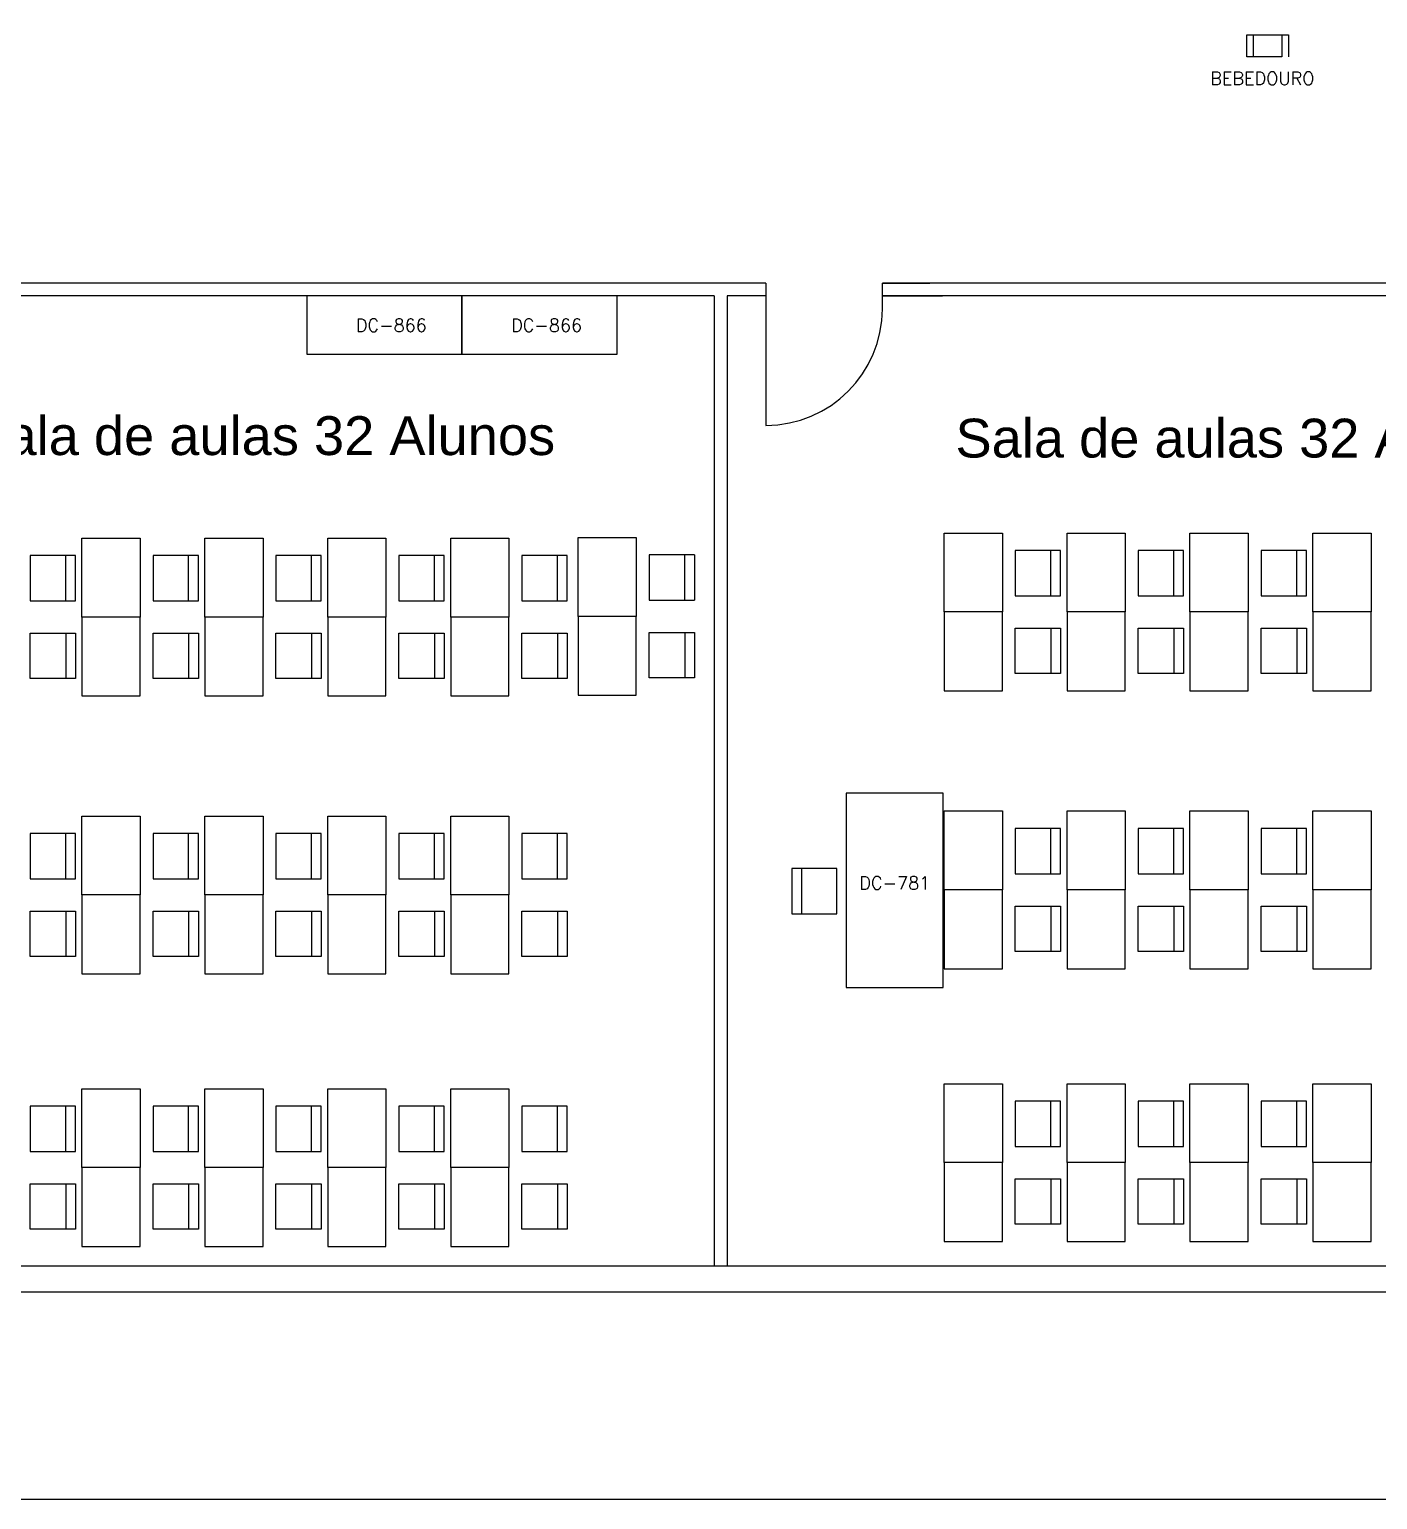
# Model space of a CAD drawing. Header units: millimetres. Extents: x 18768 to 1484868, y -11027 to 520152.
# Drawn here: x 161575 to 171995, y 135445 to 146808 of the extents above; entities that cross this region are included whole.
import ezdxf

# ---------------------------------------------------------------- set-up
doc = ezdxf.new("R2010")
doc.units = ezdxf.units.MM
for name, color, linetype in [('4-MOBILIA', 4, 'Continuous'), ('8-TEXTO-DETALHES', 6, 'Continuous'), ('PAREDES', 7, 'Continuous')]:
    doc.layers.add(name, color=color, linetype=linetype)
doc.layers.add('L035-DEMOLIÇÃO', color=40, linetype='Continuous', plot=False)
doc.styles.add('ROMANS', font='romans', dxfattribs={"width": 0.8, "height": 300})
doc.styles.get("Standard").update_dxf_attribs({"font": 'arial.ttf'})

msp = doc.modelspace()

# ---------------------------------------------------------------- linework, layer by layer
at = {"layer": '4-MOBILIA', "ltscale": 0.01}
for p, q in [((163718.279, 144748.486), (163718.279, 144298.486)), ((164918.279, 144748.486), (163718.279, 144748.486)), ((164918.279, 144748.486), (164918.279, 144298.486)), ((166118.279, 144748.486), (164918.279, 144748.486)), ((164918.279, 144298.486), (164918.279, 144748.486)), ((166118.279, 144298.486), (166118.279, 144748.486)), ((163718.279, 144298.486), (164918.279, 144298.486)), ((164918.279, 144298.486), (166118.279, 144298.486)), ((168638.055, 140903.844), (167888.055, 140903.844)), ((167888.055, 140903.844), (167888.055, 139403.844)), ((168638.055, 139403.844), (168638.055, 140903.844)), ((167888.055, 139403.844), (168638.055, 139403.844))]:
    msp.add_line(p, q, dxfattribs=at)
at = {"layer": '4-MOBILIA'}
for p, q in [((161980.931, 142876.194), (162430.931, 142876.194)), ((161980.931, 142266.194), (161980.931, 142876.194)), ((162430.931, 142876.194), (162430.931, 142266.194)), ((162930.931, 142876.194), (163380.931, 142876.194)), ((162930.931, 142266.194), (162930.931, 142876.194)), ((163380.931, 142876.194), (163380.931, 142266.194)), ((163880.931, 142876.194), (164330.931, 142876.194)), ((163880.931, 142266.194), (163880.931, 142876.194)), ((164330.931, 142876.194), (164330.931, 142266.194)), ((164830.931, 142876.194), (165280.931, 142876.194)), ((164830.931, 142266.194), (164830.931, 142876.194)), ((165280.931, 142876.194), (165280.931, 142266.194)), ((165815.533, 142880.957), (166265.533, 142880.957)), ((165815.533, 142270.957), (165815.533, 142880.957)), ((166265.533, 142880.957), (166265.533, 142270.957)), ((168644.895, 142914.996), (169094.895, 142914.996)), ((168644.895, 142304.996), (168644.895, 142914.996)), ((169094.895, 142914.996), (169094.895, 142304.996)), ((169594.895, 142304.996), (169594.895, 142914.996)), ((169594.895, 142914.996), (170044.895, 142914.996)), ((170044.895, 142914.996), (170044.895, 142304.996)), ((170544.895, 142914.996), (170994.895, 142914.996)), ((170544.895, 142304.996), (170544.895, 142914.996)), ((170994.895, 142914.996), (170994.895, 142304.996)), ((171494.895, 142914.996), (171944.895, 142914.996)), ((171494.895, 142304.996), (171494.895, 142914.996)), ((171944.895, 142914.996), (171944.895, 142304.996)), ((166715.533, 142745.957), (166715.533, 142395.957)), ((161980.931, 142266.194), (161980.931, 141656.194)), ((162430.931, 142266.194), (161980.931, 142266.194)), ((162430.931, 142266.194), (161980.931, 142266.194)), ((162430.931, 141656.194), (162430.931, 142266.194)), ((163380.931, 142266.194), (162930.931, 142266.194)), ((162930.931, 142266.194), (162930.931, 141656.194)), ((163380.931, 142266.194), (162930.931, 142266.194)), ((163380.931, 141656.194), (163380.931, 142266.194)), ((164330.931, 142266.194), (163880.931, 142266.194)), ((163880.931, 142266.194), (163880.931, 141656.194)), ((164330.931, 142266.194), (163880.931, 142266.194)), ((164330.931, 141656.194), (164330.931, 142266.194)), ((165280.931, 142266.194), (164830.931, 142266.194)), ((164830.931, 142266.194), (164830.931, 141656.194)), ((165280.931, 142266.194), (164830.931, 142266.194)), ((165280.931, 141656.194), (165280.931, 142266.194)), ((166265.533, 142270.957), (165815.533, 142270.957)), ((165815.533, 142270.957), (165815.533, 141660.957)), ((166265.533, 142270.957), (165815.533, 142270.957)), ((166265.533, 141660.957), (166265.533, 142270.957)), ((169094.895, 142304.996), (168644.895, 142304.996)), ((168644.895, 142304.996), (168644.895, 141694.996)), ((169094.895, 142304.996), (168644.895, 142304.996)), ((169094.895, 141694.996), (169094.895, 142304.996)), ((169594.895, 142304.996), (169594.895, 141694.996)), ((170044.895, 142304.996), (169594.895, 142304.996)), ((170044.895, 142304.996), (169594.895, 142304.996)), ((170044.895, 141694.996), (170044.895, 142304.996)), ((170994.895, 142304.996), (170544.895, 142304.996)), ((170544.895, 142304.996), (170544.895, 141694.996)), ((170994.895, 142304.996), (170544.895, 142304.996)), ((170994.895, 141694.996), (170994.895, 142304.996)), ((171494.895, 142304.996), (171494.895, 141694.996)), ((171944.895, 142304.996), (171494.895, 142304.996)), ((171944.895, 142304.996), (171494.895, 142304.996)), ((171944.895, 141694.996), (171944.895, 142304.996)), ((166715.533, 142145.957), (166715.533, 141795.957)), ((168644.895, 141694.996), (169094.895, 141694.996)), ((169594.895, 141694.996), (170044.895, 141694.996)), ((170544.895, 141694.996), (170994.895, 141694.996)), ((171494.895, 141694.996), (171944.895, 141694.996)), ((161980.931, 141656.194), (162430.931, 141656.194)), ((162930.931, 141656.194), (163380.931, 141656.194)), ((163880.931, 141656.194), (164330.931, 141656.194)), ((164830.931, 141656.194), (165280.931, 141656.194)), ((165815.533, 141660.957), (166265.533, 141660.957)), ((161980.931, 140118.157), (161980.931, 140728.157)), ((161980.931, 140728.157), (162430.931, 140728.157)), ((162430.931, 140728.157), (162430.931, 140118.157)), ((162930.931, 140728.157), (163380.931, 140728.157)), ((162930.931, 140118.157), (162930.931, 140728.157)), ((163380.931, 140728.157), (163380.931, 140118.157)), ((163880.931, 140728.157), (164330.931, 140728.157)), ((163880.931, 140118.157), (163880.931, 140728.157)), ((164330.931, 140728.157), (164330.931, 140118.157)), ((164830.931, 140728.157), (165280.931, 140728.157)), ((164830.931, 140118.157), (164830.931, 140728.157)), ((165280.931, 140728.157), (165280.931, 140118.157)), ((168644.895, 140766.959), (169094.895, 140766.959)), ((168644.895, 140156.959), (168644.895, 140766.959)), ((169094.895, 140766.959), (169094.895, 140156.959)), ((169594.895, 140156.959), (169594.895, 140766.959)), ((169594.895, 140766.959), (170044.895, 140766.959)), ((170044.895, 140766.959), (170044.895, 140156.959)), ((170544.895, 140766.959), (170994.895, 140766.959)), ((170544.895, 140156.959), (170544.895, 140766.959)), ((170994.895, 140766.959), (170994.895, 140156.959)), ((171494.895, 140766.959), (171944.895, 140766.959)), ((171494.895, 140156.959), (171494.895, 140766.959)), ((171944.895, 140766.959), (171944.895, 140156.959)), ((162430.931, 140118.157), (161980.931, 140118.157)), ((162430.931, 140118.157), (161980.931, 140118.157)), ((161980.931, 140118.157), (161980.931, 139508.157)), ((162430.931, 139508.157), (162430.931, 140118.157)), ((163380.931, 140118.157), (162930.931, 140118.157)), ((163380.931, 140118.157), (162930.931, 140118.157)), ((162930.931, 140118.157), (162930.931, 139508.157)), ((163380.931, 139508.157), (163380.931, 140118.157)), ((164330.931, 140118.157), (163880.931, 140118.157)), ((164330.931, 140118.157), (163880.931, 140118.157)), ((163880.931, 140118.157), (163880.931, 139508.157)), ((164330.931, 139508.157), (164330.931, 140118.157)), ((165280.931, 140118.157), (164830.931, 140118.157)), ((165280.931, 140118.157), (164830.931, 140118.157)), ((164830.931, 140118.157), (164830.931, 139508.157)), ((165280.931, 139508.157), (165280.931, 140118.157)), ((169094.895, 140156.959), (168644.895, 140156.959)), ((169094.895, 140156.959), (168644.895, 140156.959)), ((168644.895, 140156.959), (168644.895, 139546.959)), ((169094.895, 139546.959), (169094.895, 140156.959)), ((169594.895, 140156.959), (169594.895, 139546.959)), ((170044.895, 140156.959), (169594.895, 140156.959)), ((170044.895, 140156.959), (169594.895, 140156.959)), ((170044.895, 139546.959), (170044.895, 140156.959)), ((170994.895, 140156.959), (170544.895, 140156.959)), ((170994.895, 140156.959), (170544.895, 140156.959)), ((170544.895, 140156.959), (170544.895, 139546.959)), ((170994.895, 139546.959), (170994.895, 140156.959)), ((171944.895, 140156.959), (171494.895, 140156.959)), ((171944.895, 140156.959), (171494.895, 140156.959)), ((171494.895, 140156.959), (171494.895, 139546.959)), ((171944.895, 139546.959), (171944.895, 140156.959)), ((168644.895, 139546.959), (169094.895, 139546.959)), ((169594.895, 139546.959), (170044.895, 139546.959)), ((170544.895, 139546.959), (170994.895, 139546.959)), ((171494.895, 139546.959), (171944.895, 139546.959)), ((161980.931, 139508.157), (162430.931, 139508.157)), ((162930.931, 139508.157), (163380.931, 139508.157)), ((163880.931, 139508.157), (164330.931, 139508.157)), ((164830.931, 139508.157), (165280.931, 139508.157)), ((161930.931, 137535.41), (161580.931, 137535.41)), ((162880.931, 137535.41), (162530.931, 137535.41)), ((163830.931, 137535.41), (163480.931, 137535.41)), ((164780.931, 137535.41), (164430.931, 137535.41)), ((165730.931, 137535.41), (165380.931, 137535.41)), ((169544.895, 137574.211), (169194.895, 137574.211)), ((170494.895, 137574.211), (170144.895, 137574.211)), ((171444.895, 137574.211), (171094.895, 137574.211))]:
    msp.add_line(p, q, dxfattribs=at)
at = {"layer": '4-MOBILIA', "linetype": 'Continuous'}
for p, q in [((161930.931, 142741.194), (161580.931, 142741.194)), ((161580.931, 142741.194), (161580.931, 142391.194)), ((161855.931, 142391.194), (161855.931, 142741.194)), ((161930.931, 142391.194), (161930.931, 142741.194)), ((162880.931, 142741.194), (162530.931, 142741.194)), ((162530.931, 142741.194), (162530.931, 142391.194)), ((162805.931, 142391.194), (162805.931, 142741.194)), ((162880.931, 142391.194), (162880.931, 142741.194)), ((163830.931, 142741.194), (163480.931, 142741.194)), ((163480.931, 142741.194), (163480.931, 142391.194)), ((163755.931, 142391.194), (163755.931, 142741.194)), ((163830.931, 142391.194), (163830.931, 142741.194)), ((164780.931, 142741.194), (164430.931, 142741.194)), ((164430.931, 142741.194), (164430.931, 142391.194)), ((164705.931, 142391.194), (164705.931, 142741.194)), ((164780.931, 142391.194), (164780.931, 142741.194)), ((165730.931, 142741.194), (165380.931, 142741.194)), ((165380.931, 142741.194), (165380.931, 142391.194)), ((165655.931, 142391.194), (165655.931, 142741.194)), ((165730.931, 142391.194), (165730.931, 142741.194)), ((166715.533, 142745.957), (166365.533, 142745.957)), ((166365.533, 142745.957), (166365.533, 142395.957)), ((166640.533, 142395.957), (166640.533, 142745.957)), ((169544.895, 142779.996), (169194.895, 142779.996)), ((169194.895, 142779.996), (169194.895, 142429.996)), ((169469.895, 142429.996), (169469.895, 142779.996)), ((169544.895, 142429.996), (169544.895, 142779.996)), ((170494.895, 142779.996), (170144.895, 142779.996)), ((170144.895, 142779.996), (170144.895, 142429.996)), ((170419.895, 142429.996), (170419.895, 142779.996)), ((170494.895, 142429.996), (170494.895, 142779.996)), ((171444.895, 142779.996), (171094.895, 142779.996)), ((171094.895, 142779.996), (171094.895, 142429.996)), ((171369.895, 142429.996), (171369.895, 142779.996)), ((171444.895, 142429.996), (171444.895, 142779.996)), ((161580.931, 142391.194), (161930.931, 142391.194)), ((162530.931, 142391.194), (162880.931, 142391.194)), ((163480.931, 142391.194), (163830.931, 142391.194)), ((164430.931, 142391.194), (164780.931, 142391.194)), ((165380.931, 142391.194), (165730.931, 142391.194)), ((166365.533, 142395.957), (166715.533, 142395.957)), ((169194.895, 142429.996), (169544.895, 142429.996)), ((170144.895, 142429.996), (170494.895, 142429.996)), ((171094.895, 142429.996), (171444.895, 142429.996)), ((166365.533, 141795.957), (166365.533, 142145.957)), ((166365.533, 142145.957), (166715.533, 142145.957)), ((166640.533, 142145.957), (166640.533, 141795.957)), ((169194.895, 142179.996), (169544.895, 142179.996)), ((169194.895, 141829.996), (169194.895, 142179.996)), ((169469.895, 142179.996), (169469.895, 141829.996)), ((169544.895, 142179.996), (169544.895, 141829.996)), ((170144.895, 142179.996), (170494.895, 142179.996)), ((170144.895, 141829.996), (170144.895, 142179.996)), ((170419.895, 142179.996), (170419.895, 141829.996)), ((170494.895, 142179.996), (170494.895, 141829.996)), ((171094.895, 142179.996), (171444.895, 142179.996)), ((171094.895, 141829.996), (171094.895, 142179.996)), ((171369.895, 142179.996), (171369.895, 141829.996)), ((171444.895, 142179.996), (171444.895, 141829.996)), ((161580.931, 141791.194), (161580.931, 142141.194)), ((161580.931, 142141.194), (161930.931, 142141.194)), ((161855.931, 142141.194), (161855.931, 141791.194)), ((161930.931, 142141.194), (161930.931, 141791.194)), ((162530.931, 141791.194), (162530.931, 142141.194)), ((162530.931, 142141.194), (162880.931, 142141.194)), ((162805.931, 142141.194), (162805.931, 141791.194)), ((162880.931, 142141.194), (162880.931, 141791.194)), ((163480.931, 141791.194), (163480.931, 142141.194)), ((163480.931, 142141.194), (163830.931, 142141.194)), ((163755.931, 142141.194), (163755.931, 141791.194)), ((163830.931, 142141.194), (163830.931, 141791.194)), ((164430.931, 141791.194), (164430.931, 142141.194)), ((164430.931, 142141.194), (164780.931, 142141.194)), ((164705.931, 142141.194), (164705.931, 141791.194)), ((164780.931, 142141.194), (164780.931, 141791.194)), ((165380.931, 141791.194), (165380.931, 142141.194)), ((165380.931, 142141.194), (165730.931, 142141.194)), ((165655.931, 142141.194), (165655.931, 141791.194)), ((165730.931, 142141.194), (165730.931, 141791.194)), ((169544.895, 141829.996), (169194.895, 141829.996)), ((170494.895, 141829.996), (170144.895, 141829.996)), ((171444.895, 141829.996), (171094.895, 141829.996)), ((161930.931, 141791.194), (161580.931, 141791.194)), ((162880.931, 141791.194), (162530.931, 141791.194)), ((163830.931, 141791.194), (163480.931, 141791.194)), ((164780.931, 141791.194), (164430.931, 141791.194)), ((165730.931, 141791.194), (165380.931, 141791.194)), ((166715.533, 141795.957), (166365.533, 141795.957)), ((161580.931, 140593.157), (161580.931, 140243.157)), ((161930.931, 140593.157), (161580.931, 140593.157)), ((161855.931, 140243.157), (161855.931, 140593.157)), ((161930.931, 140243.157), (161930.931, 140593.157)), ((162530.931, 140593.157), (162530.931, 140243.157)), ((162880.931, 140593.157), (162530.931, 140593.157)), ((162805.931, 140243.157), (162805.931, 140593.157)), ((162880.931, 140243.157), (162880.931, 140593.157)), ((163830.931, 140593.157), (163480.931, 140593.157)), ((163480.931, 140593.157), (163480.931, 140243.157)), ((163755.931, 140243.157), (163755.931, 140593.157)), ((163830.931, 140243.157), (163830.931, 140593.157)), ((164780.931, 140593.157), (164430.931, 140593.157)), ((164430.931, 140593.157), (164430.931, 140243.157)), ((164705.931, 140243.157), (164705.931, 140593.157)), ((164780.931, 140243.157), (164780.931, 140593.157)), ((165380.931, 140593.157), (165380.931, 140243.157)), ((165730.931, 140593.157), (165380.931, 140593.157)), ((165655.931, 140243.157), (165655.931, 140593.157)), ((165730.931, 140243.157), (165730.931, 140593.157)), ((169544.895, 140631.959), (169194.895, 140631.959)), ((169194.895, 140631.959), (169194.895, 140281.959)), ((169469.895, 140281.959), (169469.895, 140631.959)), ((169544.895, 140281.959), (169544.895, 140631.959)), ((170494.895, 140631.959), (170144.895, 140631.959)), ((170144.895, 140631.959), (170144.895, 140281.959)), ((170419.895, 140281.959), (170419.895, 140631.959)), ((170494.895, 140281.959), (170494.895, 140631.959)), ((171094.895, 140631.959), (171094.895, 140281.959)), ((171444.895, 140631.959), (171094.895, 140631.959)), ((171369.895, 140281.959), (171369.895, 140631.959)), ((171444.895, 140281.959), (171444.895, 140631.959)), ((161580.931, 140243.157), (161930.931, 140243.157)), ((162530.931, 140243.157), (162880.931, 140243.157)), ((163480.931, 140243.157), (163830.931, 140243.157)), ((164430.931, 140243.157), (164780.931, 140243.157)), ((165380.931, 140243.157), (165730.931, 140243.157)), ((167466.625, 140322.019), (167466.625, 139972.019)), ((167816.625, 140322.019), (167466.625, 140322.019)), ((167541.625, 140322.019), (167541.625, 139972.019)), ((167816.625, 139972.019), (167816.625, 140322.019)), ((169194.895, 140281.959), (169544.895, 140281.959)), ((170144.895, 140281.959), (170494.895, 140281.959)), ((171094.895, 140281.959), (171444.895, 140281.959)), ((161580.931, 139993.157), (161930.931, 139993.157)), ((161580.931, 139643.157), (161580.931, 139993.157)), ((161855.931, 139993.157), (161855.931, 139643.157)), ((161930.931, 139993.157), (161930.931, 139643.157)), ((162530.931, 139993.157), (162880.931, 139993.157)), ((162530.931, 139643.157), (162530.931, 139993.157)), ((162805.931, 139993.157), (162805.931, 139643.157)), ((162880.931, 139993.157), (162880.931, 139643.157)), ((163480.931, 139993.157), (163830.931, 139993.157)), ((163480.931, 139643.157), (163480.931, 139993.157)), ((163755.931, 139993.157), (163755.931, 139643.157)), ((163830.931, 139993.157), (163830.931, 139643.157)), ((164430.931, 139993.157), (164780.931, 139993.157)), ((164430.931, 139643.157), (164430.931, 139993.157)), ((164705.931, 139993.157), (164705.931, 139643.157)), ((164780.931, 139993.157), (164780.931, 139643.157)), ((165380.931, 139993.157), (165730.931, 139993.157)), ((165380.931, 139643.157), (165380.931, 139993.157)), ((165655.931, 139993.157), (165655.931, 139643.157)), ((165730.931, 139993.157), (165730.931, 139643.157)), ((169194.895, 140031.959), (169544.895, 140031.959)), ((169194.895, 139681.959), (169194.895, 140031.959)), ((169469.895, 140031.959), (169469.895, 139681.959)), ((169544.895, 140031.959), (169544.895, 139681.959)), ((170144.895, 140031.959), (170494.895, 140031.959)), ((170144.895, 139681.959), (170144.895, 140031.959)), ((170419.895, 140031.959), (170419.895, 139681.959)), ((170494.895, 140031.959), (170494.895, 139681.959)), ((171094.895, 140031.959), (171444.895, 140031.959)), ((171094.895, 139681.959), (171094.895, 140031.959)), ((171369.895, 140031.959), (171369.895, 139681.959)), ((171444.895, 140031.959), (171444.895, 139681.959)), ((167466.625, 139972.019), (167816.625, 139972.019)), ((169544.895, 139681.959), (169194.895, 139681.959)), ((170494.895, 139681.959), (170144.895, 139681.959)), ((171444.895, 139681.959), (171094.895, 139681.959)), ((161930.931, 139643.157), (161580.931, 139643.157)), ((162880.931, 139643.157), (162530.931, 139643.157)), ((163830.931, 139643.157), (163480.931, 139643.157)), ((164780.931, 139643.157), (164430.931, 139643.157)), ((165730.931, 139643.157), (165380.931, 139643.157)), ((169544.895, 138524.211), (169194.895, 138524.211)), ((169194.895, 138524.211), (169194.895, 138174.211)), ((169469.895, 138174.211), (169469.895, 138524.211)), ((169544.895, 138174.211), (169544.895, 138524.211)), ((170494.895, 138524.211), (170144.895, 138524.211)), ((170144.895, 138524.211), (170144.895, 138174.211)), ((170419.895, 138174.211), (170419.895, 138524.211)), ((170494.895, 138174.211), (170494.895, 138524.211)), ((171444.895, 138524.211), (171094.895, 138524.211)), ((171094.895, 138524.211), (171094.895, 138174.211)), ((171369.895, 138174.211), (171369.895, 138524.211)), ((171444.895, 138174.211), (171444.895, 138524.211)), ((161580.931, 138485.41), (161580.931, 138135.41)), ((161930.931, 138485.41), (161580.931, 138485.41)), ((161855.931, 138135.41), (161855.931, 138485.41)), ((161930.931, 138135.41), (161930.931, 138485.41)), ((162530.931, 138485.41), (162530.931, 138135.41)), ((162880.931, 138485.41), (162530.931, 138485.41)), ((162805.931, 138135.41), (162805.931, 138485.41)), ((162880.931, 138135.41), (162880.931, 138485.41)), ((163480.931, 138485.41), (163480.931, 138135.41)), ((163830.931, 138485.41), (163480.931, 138485.41)), ((163755.931, 138135.41), (163755.931, 138485.41)), ((163830.931, 138135.41), (163830.931, 138485.41)), ((164430.931, 138485.41), (164430.931, 138135.41)), ((164780.931, 138485.41), (164430.931, 138485.41)), ((164705.931, 138135.41), (164705.931, 138485.41)), ((164780.931, 138135.41), (164780.931, 138485.41)), ((165730.931, 138485.41), (165380.931, 138485.41)), ((165380.931, 138485.41), (165380.931, 138135.41)), ((165655.931, 138135.41), (165655.931, 138485.41)), ((165730.931, 138135.41), (165730.931, 138485.41)), ((169194.895, 138174.211), (169544.895, 138174.211)), ((170144.895, 138174.211), (170494.895, 138174.211)), ((171094.895, 138174.211), (171444.895, 138174.211)), ((161580.931, 138135.41), (161930.931, 138135.41)), ((162530.931, 138135.41), (162880.931, 138135.41)), ((163480.931, 138135.41), (163830.931, 138135.41)), ((164430.931, 138135.41), (164780.931, 138135.41)), ((165380.931, 138135.41), (165730.931, 138135.41)), ((161580.931, 137885.41), (161930.931, 137885.41)), ((161580.931, 137535.41), (161580.931, 137885.41)), ((161855.931, 137885.41), (161855.931, 137535.41)), ((161930.931, 137885.41), (161930.931, 137535.41)), ((162530.931, 137885.41), (162880.931, 137885.41)), ((162530.931, 137535.41), (162530.931, 137885.41)), ((162805.931, 137885.41), (162805.931, 137535.41)), ((162880.931, 137885.41), (162880.931, 137535.41)), ((163480.931, 137885.41), (163830.931, 137885.41)), ((163480.931, 137535.41), (163480.931, 137885.41)), ((163755.931, 137885.41), (163755.931, 137535.41)), ((163830.931, 137885.41), (163830.931, 137535.41)), ((164430.931, 137885.41), (164780.931, 137885.41)), ((164430.931, 137535.41), (164430.931, 137885.41)), ((164705.931, 137885.41), (164705.931, 137535.41)), ((164780.931, 137885.41), (164780.931, 137535.41)), ((165380.931, 137885.41), (165730.931, 137885.41)), ((165380.931, 137535.41), (165380.931, 137885.41)), ((165655.931, 137885.41), (165655.931, 137535.41)), ((165730.931, 137885.41), (165730.931, 137535.41)), ((169194.895, 137924.211), (169544.895, 137924.211)), ((169194.895, 137574.211), (169194.895, 137924.211)), ((169469.895, 137924.211), (169469.895, 137574.211)), ((169544.895, 137924.211), (169544.895, 137574.211)), ((170144.895, 137924.211), (170494.895, 137924.211)), ((170144.895, 137574.211), (170144.895, 137924.211)), ((170419.895, 137924.211), (170419.895, 137574.211)), ((170494.895, 137924.211), (170494.895, 137574.211)), ((171094.895, 137924.211), (171444.895, 137924.211)), ((171094.895, 137574.211), (171094.895, 137924.211)), ((171369.895, 137924.211), (171369.895, 137574.211)), ((171444.895, 137924.211), (171444.895, 137574.211))]:
    msp.add_line(p, q, dxfattribs=at)
at = {"layer": '4-MOBILIA'}
for points in [[(169094.895, 138049.211), (168644.895, 138049.211), (168644.895, 138659.211), (169094.895, 138659.211)], [(170044.895, 138049.211), (169594.895, 138049.211), (169594.895, 138659.211), (170044.895, 138659.211)], [(170994.895, 138049.211), (170544.895, 138049.211), (170544.895, 138659.211), (170994.895, 138659.211)], [(171944.895, 138049.211), (171494.895, 138049.211), (171494.895, 138659.211), (171944.895, 138659.211)], [(162430.931, 138010.41), (161980.931, 138010.41), (161980.931, 138620.41), (162430.931, 138620.41)], [(163380.931, 138010.41), (162930.931, 138010.41), (162930.931, 138620.41), (163380.931, 138620.41)], [(164330.931, 138010.41), (163880.931, 138010.41), (163880.931, 138620.41), (164330.931, 138620.41)], [(165280.931, 138010.41), (164830.931, 138010.41), (164830.931, 138620.41), (165280.931, 138620.41)], [(162430.931, 138010.41), (161980.931, 138010.41), (161980.931, 137400.41), (162430.931, 137400.41)], [(163380.931, 138010.41), (162930.931, 138010.41), (162930.931, 137400.41), (163380.931, 137400.41)], [(164330.931, 138010.41), (163880.931, 138010.41), (163880.931, 137400.41), (164330.931, 137400.41)], [(165280.931, 138010.41), (164830.931, 138010.41), (164830.931, 137400.41), (165280.931, 137400.41)], [(169094.895, 138049.211), (168644.895, 138049.211), (168644.895, 137439.211), (169094.895, 137439.211)], [(170044.895, 138049.211), (169594.895, 138049.211), (169594.895, 137439.211), (170044.895, 137439.211)], [(170994.895, 138049.211), (170544.895, 138049.211), (170544.895, 137439.211), (170994.895, 137439.211)], [(171944.895, 138049.211), (171494.895, 138049.211), (171494.895, 137439.211), (171944.895, 137439.211)]]:
    msp.add_lwpolyline(points, close=True, dxfattribs=at)
at = {"layer": 'DEFPOINTS'}
for p, q in [((170985.406, 146766.528), (171255.406, 146766.528)), ((171036.924, 146766.528), (171306.924, 146766.528))]:
    msp.add_line(p, q, dxfattribs=at)
at = {"layer": 'L035-DEMOLIÇÃO', "linetype": 'ByBlock', "lineweight": -2}
msp.add_lwpolyline([(243039.686, 135444.965), (151141.405, 135444.965), (151141.405, 172973.559), (243039.686, 172973.559)], close=True, dxfattribs=at)
at = {"layer": 'PAREDES'}
for p, q in [((170985.406, 146596.528), (170985.406, 146766.528)), ((171036.924, 146596.528), (171036.924, 146766.528)), ((171255.406, 146766.528), (171255.406, 146596.528)), ((171306.924, 146766.528), (171306.924, 146596.528)), ((171255.406, 146596.528), (170985.406, 146596.528)), ((166967.279, 144847.486), (160568.279, 144847.486)), ((167267.279, 144847.486), (166967.279, 144847.486)), ((167267.279, 144847.486), (166967.279, 144847.486)), ((167267.279, 144847.486), (166967.279, 144847.486)), ((167267.279, 144847.486), (167267.279, 143747.486)), ((167267.279, 144847.486), (167267.279, 143747.486)), ((168167.279, 144847.486), (168533.496, 144847.486)), ((168167.279, 144847.486), (168533.496, 144847.486)), ((168167.279, 144647.486), (168167.279, 144847.486)), ((168167.279, 144647.486), (168167.279, 144847.486)), ((174866.279, 144847.486), (168167.279, 144847.486)), ((166868.279, 144748.486), (160568.279, 144748.486)), ((166868.279, 144748.486), (166868.279, 137248.486)), ((166868.279, 144748.486), (166868.279, 137248.486)), ((167267.279, 144748.486), (166967.279, 144748.486)), ((167267.279, 144748.486), (166967.279, 144748.486)), ((167267.279, 144748.486), (166967.279, 144748.486)), ((166967.279, 144748.486), (166967.279, 137248.486)), ((166967.279, 144748.486), (166967.279, 137248.486)), ((166967.279, 144748.486), (166967.279, 137248.486)), ((168167.279, 144748.486), (168632.496, 144748.486)), ((168167.279, 144748.486), (168632.496, 144748.486)), ((168968.279, 144748.486), (168167.279, 144748.486)), ((168968.279, 144748.486), (168167.279, 144748.486)), ((174467.279, 144748.486), (168167.279, 144748.486)), ((184638.279, 137248.486), (159475.069, 137248.486)), ((184638.279, 137048.486), (159475.069, 137048.486))]:
    msp.add_line(p, q, dxfattribs=at)
msp.add_arc((167267.279, 144647.486), 900, 270, 0, dxfattribs=at)
msp.add_arc((167267.279, 144647.486), 900, 270, 0, dxfattribs=at)

# ---------------------------------------------------------------- texts
at = {"layer": '4-MOBILIA', "char_height": 300, "width": 4740.23, "attachment_point": 1}
for insert in [(161118.701, 143817.835), (168732.649, 143798.767)]:
    msp.add_mtext('{\\fArial|b0|i0|c0|p34;Sala de aulas 32 Alunos}', dxfattribs=dict(at, insert=insert))
at = {"layer": '8-TEXTO-DETALHES', "style": 'ROMANS'}
for s, p in [('BEBEDOURO', (170701.129, 146378.876)), ('DC-866', (164098.263, 144470.737)), ('DC-866', (165298.263, 144470.737)), ('DC-781', (167989.432, 140160.837))]:
    msp.add_text(s, height=100, dxfattribs=at).set_placement(p)

doc.saveas('drawing.dxf')
